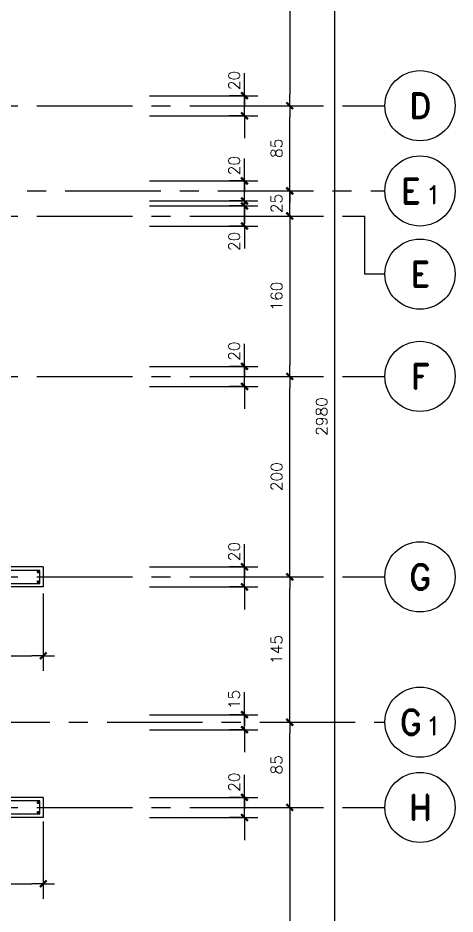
# Model space of a CAD drawing. Header units: millimetres. Extents: x -656862 to -653478, y 91928 to 96737.
# Drawn here: x -653915 to -653479, y 94341 to 95235 of the extents above; entities that cross this region are included whole.
import ezdxf
from ezdxf.enums import TextEntityAlignment as Align

# ---------------------------------------------------------------- set-up
doc = ezdxf.new("R2010")
doc.units = ezdxf.units.MM
doc.header["$LTSCALE"] = 30
doc.linetypes.add('CENTER', pattern=[50.8, 31.75, -6.35, 6.35, -6.35])
for name, color, linetype in [('A-LINEA 015', 6, 'Continuous'), ('COTAS', 5, 'Continuous'), ('Cotas2', 1, 'Continuous'), ('EJES', 1, 'CENTER'), ('MALLA', 1, 'Continuous'), ('MUROS', 5, 'Continuous')]:
    doc.layers.add(name, color=color, linetype=linetype)
doc.styles.add('ROMAND', font='romand')
doc.styles.add('ROMANS', font='romans')
doc.dimstyles.new('ING-50', dxfattribs={"dimscale": 5, "dimtxt": 2.25, "dimasz": 2.25, "dimexe": 3, "dimexo": 0, "dimgap": 1.5, "dimtad": 1, "dimdec": 1, "dimzin": 12, "dimdsep": 46, "dimtxsty": 'ROMANS', "dimblk1": 'TICK1', "dimblk2": 'TICK1', "dimsah": 1, "dimcen": 0.09, "dimclrd": 2, "dimclre": 1, "dimclrt": 3, "dimadec": 1, "dimazin": 3, "dimtfac": 1, "dimtdec": 1, "dimtix": 1, "dimtmove": 2, "dimatfit": 3, "dimfxl": 3, "dimtolj": 1, "dimtzin": 12, "dimarcsym": 0})

# ---------------------------------------------------------------- blocks, each defined once
blk = doc.blocks.new('EJE-1')
at = {"color": 3, "linetype": 'Continuous'}
blk.add_circle((0, 0), 35, dxfattribs=at)
at = {"color": 5, "linetype": 'Continuous', "style": 'ROMAND'}
blk.add_attdef('0', text='', height=25, dxfattribs=at).set_placement((0.23, 0), align=Align.MIDDLE)
blk = doc.blocks.new('TICK1')
at = {"color": 2}
for points in [[(0, 0), (-1, 0)], [(0, 0), (1, 0)]]:
    blk.add_lwpolyline(points, dxfattribs=at)
at = {"color": 2, "const_width": 0.2}
blk.add_lwpolyline([(-0.3, -0.3), (0.3, 0.3)], dxfattribs=at)
blk = doc.blocks.new('*D27')
at = {"layer": 'COTAS', "color": 1, "lineweight": -2}
for p, q in [((-653648.21, 95377.45), (-653628.71, 95377.45)), ((-653648.21, 95147.45), (-653628.71, 95147.45))]:
    blk.add_line(p, q, dxfattribs=at)
at = {"layer": 'COTAS', "color": 2, "lineweight": -2}
blk.add_line((-653643.71, 95366.2), (-653643.71, 95158.7), dxfattribs=at)
at = {"layer": 'Defpoints', "color": 0}
for p in [(-653648.21, 95377.45), (-653648.21, 95147.45), (-653643.71, 95147.45)]:
    blk.add_point(p, dxfattribs=at)
at = {"layer": 'COTAS', "color": 2, "lineweight": -2, "xscale": 11.25, "yscale": 11.25, "zscale": 11.25}
for p, rotation in [((-653643.71, 95377.45), 90), ((-653643.71, 95147.45), 270)]:
    blk.add_blockref('TICK1', p, dxfattribs=dict(at, rotation=rotation))
at = {"layer": 'COTAS', "color": 3, "insert": (-653656.84, 95262.45), "char_height": 11.25, "attachment_point": 5, "rotation": 90, "style": 'ROMANS'}
blk.add_mtext('\\A1;230', dxfattribs=at)
blk = doc.blocks.new('*D28')
at = {"layer": 'COTAS', "color": 2, "lineweight": -2}
for p, q in [((-653643.71, 95073.7), (-653643.71, 95084.95)), ((-653643.71, 95037.45), (-653643.71, 95062.45)), ((-653643.71, 95026.2), (-653643.71, 95014.95))]:
    blk.add_line(p, q, dxfattribs=at)
at = {"layer": 'COTAS', "color": 1, "lineweight": -2}
for p, q in [((-653648.21, 95062.45), (-653628.71, 95062.45)), ((-653648.21, 95037.45), (-653628.71, 95037.45))]:
    blk.add_line(p, q, dxfattribs=at)
at = {"layer": 'Defpoints', "color": 0}
for p in [(-653648.21, 95062.45), (-653643.71, 95062.45), (-653648.21, 95037.45)]:
    blk.add_point(p, dxfattribs=at)
at = {"layer": 'COTAS', "color": 2, "lineweight": -2, "xscale": 11.25, "yscale": 11.25, "zscale": 11.25}
for p, rotation in [((-653643.71, 95062.45), 270), ((-653643.71, 95037.45), 90)]:
    blk.add_blockref('TICK1', p, dxfattribs=dict(at, rotation=rotation))
at = {"layer": 'COTAS', "color": 3, "insert": (-653656.84, 95049.95), "char_height": 11.25, "attachment_point": 5, "rotation": 90, "style": 'ROMANS'}
blk.add_mtext('\\A1;25', dxfattribs=at)
blk = doc.blocks.new('*D29')
at = {"layer": 'COTAS', "color": 1, "lineweight": -2}
for p, q in [((-653648.21, 95037.45), (-653628.71, 95037.45)), ((-653648.21, 94877.45), (-653628.71, 94877.45))]:
    blk.add_line(p, q, dxfattribs=at)
at = {"layer": 'COTAS', "color": 2, "lineweight": -2}
blk.add_line((-653643.71, 95026.2), (-653643.71, 94888.7), dxfattribs=at)
at = {"layer": 'Defpoints', "color": 0}
for p in [(-653648.21, 95037.45), (-653648.21, 94877.45), (-653643.71, 94877.45)]:
    blk.add_point(p, dxfattribs=at)
at = {"layer": 'COTAS', "color": 2, "lineweight": -2, "xscale": 11.25, "yscale": 11.25, "zscale": 11.25}
for p, rotation in [((-653643.71, 95037.45), 90), ((-653643.71, 94877.45), 270)]:
    blk.add_blockref('TICK1', p, dxfattribs=dict(at, rotation=rotation))
at = {"layer": 'COTAS', "color": 3, "insert": (-653656.84, 94957.45), "char_height": 11.25, "attachment_point": 5, "rotation": 90, "style": 'ROMANS'}
blk.add_mtext('\\A1;160', dxfattribs=at)
blk = doc.blocks.new('*D30')
at = {"layer": 'COTAS', "color": 1, "lineweight": -2}
for p, q in [((-653648.21, 94877.45), (-653628.71, 94877.45)), ((-653648.21, 94677.45), (-653628.71, 94677.45))]:
    blk.add_line(p, q, dxfattribs=at)
at = {"layer": 'COTAS', "color": 2, "lineweight": -2}
blk.add_line((-653643.71, 94688.7), (-653643.71, 94866.2), dxfattribs=at)
at = {"layer": 'Defpoints', "color": 0}
for p in [(-653648.21, 94877.45), (-653643.71, 94877.45), (-653648.21, 94677.45)]:
    blk.add_point(p, dxfattribs=at)
at = {"layer": 'COTAS', "color": 2, "lineweight": -2, "xscale": 11.25, "yscale": 11.25, "zscale": 11.25}
for p, rotation in [((-653643.71, 94877.45), 90), ((-653643.71, 94677.45), 270)]:
    blk.add_blockref('TICK1', p, dxfattribs=dict(at, rotation=rotation))
at = {"layer": 'COTAS', "color": 3, "insert": (-653656.84, 94777.45), "char_height": 11.25, "attachment_point": 5, "rotation": 90, "style": 'ROMANS'}
blk.add_mtext('\\A1;200', dxfattribs=at)
blk = doc.blocks.new('*D31')
at = {"layer": 'COTAS', "color": 1, "lineweight": -2}
for p, q in [((-653648.21, 94532.45), (-653628.71, 94532.45)), ((-653648.21, 94447.45), (-653628.71, 94447.45))]:
    blk.add_line(p, q, dxfattribs=at)
at = {"layer": 'COTAS', "color": 2, "lineweight": -2}
blk.add_line((-653643.71, 94458.7), (-653643.71, 94521.2), dxfattribs=at)
at = {"layer": 'Defpoints', "color": 0}
for p in [(-653648.21, 94532.45), (-653643.71, 94532.45), (-653648.21, 94447.45)]:
    blk.add_point(p, dxfattribs=at)
at = {"layer": 'COTAS', "color": 2, "lineweight": -2, "xscale": 11.25, "yscale": 11.25, "zscale": 11.25}
for p, rotation in [((-653643.71, 94532.45), 90), ((-653643.71, 94447.45), 270)]:
    blk.add_blockref('TICK1', p, dxfattribs=dict(at, rotation=rotation))
at = {"layer": 'COTAS', "color": 3, "insert": (-653656.84, 94489.95), "char_height": 11.25, "attachment_point": 5, "rotation": 90, "style": 'ROMANS'}
blk.add_mtext('\\A1;85', dxfattribs=at)
blk = doc.blocks.new('*D32')
at = {"layer": 'COTAS', "color": 1, "lineweight": -2}
for p, q in [((-653648.21, 94447.45), (-653628.71, 94447.45)), ((-653648.21, 94097.45), (-653628.71, 94097.45))]:
    blk.add_line(p, q, dxfattribs=at)
at = {"layer": 'COTAS', "color": 2, "lineweight": -2}
blk.add_line((-653643.71, 94436.2), (-653643.71, 94108.7), dxfattribs=at)
at = {"layer": 'Defpoints', "color": 0}
for p in [(-653648.21, 94447.45), (-653648.21, 94097.45), (-653643.71, 94097.45)]:
    blk.add_point(p, dxfattribs=at)
at = {"layer": 'COTAS', "color": 2, "lineweight": -2, "xscale": 11.25, "yscale": 11.25, "zscale": 11.25}
for p, rotation in [((-653643.71, 94447.45), 90), ((-653643.71, 94097.45), 270)]:
    blk.add_blockref('TICK1', p, dxfattribs=dict(at, rotation=rotation))
at = {"layer": 'COTAS', "color": 3, "insert": (-653656.84, 94272.45), "char_height": 11.25, "attachment_point": 5, "rotation": 90, "style": 'ROMANS'}
blk.add_mtext('\\A1;350', dxfattribs=at)
blk = doc.blocks.new('*D34')
at = {"layer": 'COTAS', "color": 1, "lineweight": -2}
for p, q in [((-653603.21, 96327.45), (-653583.71, 96327.45)), ((-653603.21, 93347.45), (-653583.71, 93347.45))]:
    blk.add_line(p, q, dxfattribs=at)
at = {"layer": 'COTAS', "color": 2, "lineweight": -2}
blk.add_line((-653598.71, 93358.7), (-653598.71, 96316.2), dxfattribs=at)
at = {"layer": 'Defpoints', "color": 0}
for p in [(-653603.21, 96327.45), (-653598.71, 96327.45), (-653603.21, 93347.45)]:
    blk.add_point(p, dxfattribs=at)
at = {"layer": 'COTAS', "color": 2, "lineweight": -2, "xscale": 11.25, "yscale": 11.25, "zscale": 11.25}
for p, rotation in [((-653598.71, 96327.45), 90), ((-653598.71, 93347.45), 270)]:
    blk.add_blockref('TICK1', p, dxfattribs=dict(at, rotation=rotation))
at = {"layer": 'COTAS', "color": 3, "insert": (-653611.84, 94837.45), "char_height": 11.25, "attachment_point": 5, "rotation": 90, "style": 'ROMANS'}
blk.add_mtext('\\A1;2980', dxfattribs=at)
blk = doc.blocks.new('eje-3')
at = {"color": 3, "linetype": 'Continuous'}
blk.add_circle((0, 0), 35, dxfattribs=at)
at = {"color": 5, "linetype": 'Continuous', "style": 'ROMAND'}
for height, p in [(25, (-9.19, 0)), (18, (13.69, -3.58))]:
    blk.add_attdef('0', text='', height=height, dxfattribs=at).set_placement(p, align=Align.MIDDLE)
blk = doc.blocks.new('*D113')
at = {"layer": 'COTAS', "color": 2, "lineweight": -2}
for p, q in [((-653688.87, 95168.7), (-653688.87, 95179.95)), ((-653688.87, 95137.45), (-653688.87, 95157.45)), ((-653688.87, 95126.2), (-653688.87, 95114.95))]:
    blk.add_line(p, q, dxfattribs=at)
at = {"layer": 'COTAS', "color": 1, "lineweight": -2}
for p, q in [((-653688.71, 95157.45), (-653703.87, 95157.45)), ((-653688.87, 95137.45), (-653703.87, 95137.45))]:
    blk.add_line(p, q, dxfattribs=at)
at = {"layer": 'Defpoints', "color": 0}
for p in [(-653688.87, 95157.45), (-653688.71, 95157.45), (-653688.87, 95137.45)]:
    blk.add_point(p, dxfattribs=at)
at = {"layer": 'COTAS', "color": 2, "lineweight": -2, "xscale": 11.25, "yscale": 11.25, "zscale": 11.25}
for p, rotation in [((-653688.87, 95157.45), 270), ((-653688.87, 95137.45), 90)]:
    blk.add_blockref('TICK1', p, dxfattribs=dict(at, rotation=rotation))
at = {"layer": 'COTAS', "color": 3, "insert": (-653699.16, 95172.66), "char_height": 11.25, "attachment_point": 5, "rotation": 90, "style": 'ROMANS'}
blk.add_mtext('\\A1;20', dxfattribs=at)
blk = doc.blocks.new('*D114')
at = {"layer": 'COTAS', "color": 2, "lineweight": -2}
for p, q in [((-653688.87, 95083.7), (-653688.87, 95094.95)), ((-653688.87, 95052.45), (-653688.87, 95072.45)), ((-653688.87, 95041.2), (-653688.87, 95029.95))]:
    blk.add_line(p, q, dxfattribs=at)
at = {"layer": 'COTAS', "color": 1, "lineweight": -2}
for p, q in [((-653688.71, 95072.45), (-653703.87, 95072.45)), ((-653688.87, 95052.45), (-653703.87, 95052.45))]:
    blk.add_line(p, q, dxfattribs=at)
at = {"layer": 'Defpoints', "color": 0}
for p in [(-653688.87, 95072.45), (-653688.71, 95072.45), (-653688.87, 95052.45)]:
    blk.add_point(p, dxfattribs=at)
at = {"layer": 'COTAS', "color": 2, "lineweight": -2, "xscale": 11.25, "yscale": 11.25, "zscale": 11.25}
for p, rotation in [((-653688.87, 95072.45), 270), ((-653688.87, 95052.45), 90)]:
    blk.add_blockref('TICK1', p, dxfattribs=dict(at, rotation=rotation))
at = {"layer": 'COTAS', "color": 3, "insert": (-653699.16, 95087.66), "char_height": 11.25, "attachment_point": 5, "rotation": 90, "style": 'ROMANS'}
blk.add_mtext('\\A1;20', dxfattribs=at)
blk = doc.blocks.new('*D115')
at = {"layer": 'COTAS', "color": 2, "lineweight": -2}
for p, q in [((-653688.87, 95058.7), (-653688.87, 95069.95)), ((-653688.87, 95027.45), (-653688.87, 95047.45)), ((-653688.87, 95016.2), (-653688.87, 95004.95))]:
    blk.add_line(p, q, dxfattribs=at)
at = {"layer": 'COTAS', "color": 1, "lineweight": -2}
for p, q in [((-653688.71, 95047.45), (-653703.87, 95047.45)), ((-653688.87, 95027.45), (-653703.87, 95027.45))]:
    blk.add_line(p, q, dxfattribs=at)
at = {"layer": 'Defpoints', "color": 0}
for p in [(-653688.87, 95047.45), (-653688.71, 95047.45), (-653688.87, 95027.45)]:
    blk.add_point(p, dxfattribs=at)
at = {"layer": 'COTAS', "color": 2, "lineweight": -2, "xscale": 11.25, "yscale": 11.25, "zscale": 11.25}
for p, rotation in [((-653688.87, 95047.45), 270), ((-653688.87, 95027.45), 90)]:
    blk.add_blockref('TICK1', p, dxfattribs=dict(at, rotation=rotation))
at = {"layer": 'COTAS', "color": 3, "insert": (-653699.16, 95012.07), "char_height": 11.25, "attachment_point": 5, "rotation": 90, "style": 'ROMANS'}
blk.add_mtext('\\A1;20', dxfattribs=at)
blk = doc.blocks.new('*D116')
at = {"layer": 'COTAS', "color": 2, "lineweight": -2}
for p, q in [((-653688.87, 94698.7), (-653688.87, 94709.95)), ((-653688.87, 94667.45), (-653688.87, 94687.45)), ((-653688.87, 94656.2), (-653688.87, 94644.95))]:
    blk.add_line(p, q, dxfattribs=at)
at = {"layer": 'COTAS', "color": 1, "lineweight": -2}
for p, q in [((-653688.71, 94687.45), (-653703.87, 94687.45)), ((-653688.87, 94667.45), (-653703.87, 94667.45))]:
    blk.add_line(p, q, dxfattribs=at)
at = {"layer": 'Defpoints', "color": 0}
for p in [(-653688.87, 94687.45), (-653688.71, 94687.45), (-653688.87, 94667.45)]:
    blk.add_point(p, dxfattribs=at)
at = {"layer": 'COTAS', "color": 2, "lineweight": -2, "xscale": 11.25, "yscale": 11.25, "zscale": 11.25}
for p, rotation in [((-653688.87, 94687.45), 270), ((-653688.87, 94667.45), 90)]:
    blk.add_blockref('TICK1', p, dxfattribs=dict(at, rotation=rotation))
at = {"layer": 'COTAS', "color": 3, "insert": (-653699.16, 94702.66), "char_height": 11.25, "attachment_point": 5, "rotation": 90, "style": 'ROMANS'}
blk.add_mtext('\\A1;20', dxfattribs=at)
blk = doc.blocks.new('*D117')
at = {"layer": 'COTAS', "color": 2, "lineweight": -2}
for p, q in [((-653688.87, 94468.7), (-653688.87, 94479.95)), ((-653688.87, 94437.45), (-653688.87, 94457.45)), ((-653688.87, 94426.2), (-653688.87, 94414.95))]:
    blk.add_line(p, q, dxfattribs=at)
at = {"layer": 'COTAS', "color": 1, "lineweight": -2}
for p, q in [((-653688.71, 94457.45), (-653703.87, 94457.45)), ((-653688.87, 94437.45), (-653703.87, 94437.45))]:
    blk.add_line(p, q, dxfattribs=at)
at = {"layer": 'Defpoints', "color": 0}
for p in [(-653688.87, 94457.45), (-653688.71, 94457.45), (-653688.87, 94437.45)]:
    blk.add_point(p, dxfattribs=at)
at = {"layer": 'COTAS', "color": 2, "lineweight": -2, "xscale": 11.25, "yscale": 11.25, "zscale": 11.25}
for p, rotation in [((-653688.87, 94457.45), 270), ((-653688.87, 94437.45), 90)]:
    blk.add_blockref('TICK1', p, dxfattribs=dict(at, rotation=rotation))
at = {"layer": 'COTAS', "color": 3, "insert": (-653699.16, 94472.66), "char_height": 11.25, "attachment_point": 5, "rotation": 90, "style": 'ROMANS'}
blk.add_mtext('\\A1;20', dxfattribs=at)
blk = doc.blocks.new('*D141')
at = {"layer": 'COTAS', "color": 2, "lineweight": -2}
for p, q in [((-653688.87, 94898.7), (-653688.87, 94909.95)), ((-653688.87, 94867.45), (-653688.87, 94887.45)), ((-653688.87, 94856.2), (-653688.87, 94844.95))]:
    blk.add_line(p, q, dxfattribs=at)
at = {"layer": 'COTAS', "color": 1, "lineweight": -2}
for p, q in [((-653688.71, 94887.45), (-653703.87, 94887.45)), ((-653688.87, 94867.45), (-653703.87, 94867.45))]:
    blk.add_line(p, q, dxfattribs=at)
at = {"layer": 'Defpoints', "color": 0}
for p in [(-653688.87, 94887.45), (-653688.71, 94887.45), (-653688.87, 94867.45)]:
    blk.add_point(p, dxfattribs=at)
at = {"layer": 'COTAS', "color": 2, "lineweight": -2, "xscale": 11.25, "yscale": 11.25, "zscale": 11.25}
for p, rotation in [((-653688.87, 94887.45), 270), ((-653688.87, 94867.45), 90)]:
    blk.add_blockref('TICK1', p, dxfattribs=dict(at, rotation=rotation))
at = {"layer": 'COTAS', "color": 3, "insert": (-653699.16, 94902.66), "char_height": 11.25, "attachment_point": 5, "rotation": 90, "style": 'ROMANS'}
blk.add_mtext('\\A1;20', dxfattribs=at)
blk = doc.blocks.new('*D145')
at = {"layer": 'COTAS', "color": 1, "lineweight": -2}
for p, q in [((-653889.71, 94433.41), (-653889.71, 94356.33)), ((-654114.71, 94386.8), (-654114.71, 94356.33))]:
    blk.add_line(p, q, dxfattribs=at)
at = {"layer": 'COTAS', "color": 2, "lineweight": -2}
blk.add_line((-654103.46, 94371.33), (-653900.96, 94371.33), dxfattribs=at)
at = {"layer": 'Defpoints', "color": 0}
for p in [(-653889.71, 94433.41), (-654114.71, 94386.8), (-653889.71, 94371.33)]:
    blk.add_point(p, dxfattribs=at)
at = {"layer": 'COTAS', "color": 2, "lineweight": -2, "xscale": 11.25, "yscale": 11.25, "zscale": 11.25, "rotation": 180}
blk.add_blockref('TICK1', (-654114.71, 94371.33), dxfattribs=at)
at = {"layer": 'COTAS', "color": 2, "lineweight": -2, "xscale": 11.25, "yscale": 11.25, "zscale": 11.25}
blk.add_blockref('TICK1', (-653889.71, 94371.33), dxfattribs=at)
at = {"layer": 'COTAS', "color": 3, "insert": (-654002.21, 94384.46), "char_height": 11.25, "attachment_point": 5, "style": 'ROMANS'}
blk.add_mtext('\\A1;225', dxfattribs=at)
blk = doc.blocks.new('*D219')
at = {"layer": 'COTAS', "color": 1, "lineweight": -2}
for p, q in [((-653648.21, 94677.45), (-653628.71, 94677.45)), ((-653648.21, 94532.45), (-653628.71, 94532.45))]:
    blk.add_line(p, q, dxfattribs=at)
at = {"layer": 'COTAS', "color": 2, "lineweight": -2}
blk.add_line((-653643.71, 94543.7), (-653643.71, 94666.2), dxfattribs=at)
at = {"layer": 'Defpoints', "color": 0}
for p in [(-653648.21, 94677.45), (-653643.71, 94677.45), (-653648.21, 94532.45)]:
    blk.add_point(p, dxfattribs=at)
at = {"layer": 'COTAS', "color": 2, "lineweight": -2, "xscale": 11.25, "yscale": 11.25, "zscale": 11.25}
for p, rotation in [((-653643.71, 94677.45), 90), ((-653643.71, 94532.45), 270)]:
    blk.add_blockref('TICK1', p, dxfattribs=dict(at, rotation=rotation))
at = {"layer": 'COTAS', "color": 3, "insert": (-653656.84, 94604.95), "char_height": 11.25, "attachment_point": 5, "rotation": 90, "style": 'ROMANS'}
blk.add_mtext('\\A1;145', dxfattribs=at)
blk = doc.blocks.new('*D220')
at = {"layer": 'COTAS', "color": 2, "lineweight": -2}
for p, q in [((-653688.87, 94551.2), (-653688.87, 94562.45)), ((-653688.87, 94524.95), (-653688.87, 94539.95)), ((-653688.87, 94513.7), (-653688.87, 94502.45))]:
    blk.add_line(p, q, dxfattribs=at)
at = {"layer": 'COTAS', "color": 1, "lineweight": -2}
for p, q in [((-653688.71, 94539.95), (-653703.87, 94539.95)), ((-653688.87, 94524.95), (-653703.87, 94524.95))]:
    blk.add_line(p, q, dxfattribs=at)
at = {"layer": 'Defpoints', "color": 0}
for p in [(-653688.87, 94539.95), (-653688.71, 94539.95), (-653688.87, 94524.95)]:
    blk.add_point(p, dxfattribs=at)
at = {"layer": 'COTAS', "color": 2, "lineweight": -2, "xscale": 11.25, "yscale": 11.25, "zscale": 11.25}
for p, rotation in [((-653688.87, 94539.95), 270), ((-653688.87, 94524.95), 90)]:
    blk.add_blockref('TICK1', p, dxfattribs=dict(at, rotation=rotation))
at = {"layer": 'COTAS', "color": 3, "insert": (-653699.16, 94555.16), "char_height": 11.25, "attachment_point": 5, "rotation": 90, "style": 'ROMANS'}
blk.add_mtext('\\A1;15', dxfattribs=at)
blk = doc.blocks.new('*D239')
at = {"layer": 'COTAS', "color": 1, "lineweight": -2}
for p, q in [((-653889.71, 94660.81), (-653889.71, 94583.73)), ((-654114.71, 94614.2), (-654114.71, 94583.73))]:
    blk.add_line(p, q, dxfattribs=at)
at = {"layer": 'COTAS', "color": 2, "lineweight": -2}
blk.add_line((-654103.46, 94598.73), (-653900.96, 94598.73), dxfattribs=at)
at = {"layer": 'Defpoints', "color": 0}
for p in [(-653889.71, 94660.81), (-654114.71, 94614.2), (-653889.71, 94598.73)]:
    blk.add_point(p, dxfattribs=at)
at = {"layer": 'COTAS', "color": 2, "lineweight": -2, "xscale": 11.25, "yscale": 11.25, "zscale": 11.25, "rotation": 180}
blk.add_blockref('TICK1', (-654114.71, 94598.73), dxfattribs=at)
at = {"layer": 'COTAS', "color": 2, "lineweight": -2, "xscale": 11.25, "yscale": 11.25, "zscale": 11.25}
blk.add_blockref('TICK1', (-653889.71, 94598.73), dxfattribs=at)
at = {"layer": 'COTAS', "color": 3, "insert": (-654002.21, 94611.86), "char_height": 11.25, "attachment_point": 5, "style": 'ROMANS'}
blk.add_mtext('\\A1;225', dxfattribs=at)
blk = doc.blocks.new('*D248')
at = {"layer": 'COTAS', "color": 1, "lineweight": -2}
for p, q in [((-653648.21, 95147.45), (-653628.71, 95147.45)), ((-653648.21, 95062.45), (-653628.71, 95062.45))]:
    blk.add_line(p, q, dxfattribs=at)
at = {"layer": 'COTAS', "color": 2, "lineweight": -2}
blk.add_line((-653643.71, 95073.7), (-653643.71, 95136.2), dxfattribs=at)
at = {"layer": 'Defpoints', "color": 0}
for p in [(-653648.21, 95147.45), (-653643.71, 95147.45), (-653648.21, 95062.45)]:
    blk.add_point(p, dxfattribs=at)
at = {"layer": 'COTAS', "color": 2, "lineweight": -2, "xscale": 11.25, "yscale": 11.25, "zscale": 11.25}
for p, rotation in [((-653643.71, 95147.45), 90), ((-653643.71, 95062.45), 270)]:
    blk.add_blockref('TICK1', p, dxfattribs=dict(at, rotation=rotation))
at = {"layer": 'COTAS', "color": 3, "insert": (-653656.84, 95104.95), "char_height": 11.25, "attachment_point": 5, "rotation": 90, "style": 'ROMANS'}
blk.add_mtext('\\A1;85', dxfattribs=at)

msp = doc.modelspace()

# ---------------------------------------------------------------- linework, layer by layer
at = {"layer": 'Cotas2'}
for p, q in [((-653783.715, 95157.452), (-653675.719, 95157.452)), ((-653783.715, 95137.452), (-653675.719, 95137.452)), ((-653783.715, 95072.452), (-653675.719, 95072.452)), ((-653783.715, 95052.452), (-653675.719, 95052.452)), ((-653783.715, 95047.452), (-653675.719, 95047.452)), ((-653783.715, 95027.452), (-653675.719, 95027.452)), ((-653783.715, 94887.452), (-653675.719, 94887.452)), ((-653783.715, 94867.452), (-653675.719, 94867.452)), ((-653783.715, 94687.452), (-653675.719, 94687.452)), ((-653783.715, 94667.452), (-653675.719, 94667.452)), ((-653783.715, 94539.952), (-653675.719, 94539.952)), ((-653783.715, 94524.952), (-653675.719, 94524.952)), ((-653783.715, 94457.452), (-653675.719, 94457.452)), ((-653783.715, 94437.452), (-653675.719, 94437.452))]:
    msp.add_line(p, q, dxfattribs=at)
at = {"layer": 'EJES', "ltscale": 0.1}
for p, q in [((-656791.536, 95147.452), (-653548.715, 95147.452)), ((-654629.734, 95062.452), (-653548.715, 95062.452)), ((-656791.536, 95037.452), (-653568.714, 95037.452)), ((-653568.714, 94979.47), (-653568.714, 95037.452)), ((-653548.944, 94979.47), (-653568.714, 94979.47)), ((-656791.536, 94877.452), (-653548.715, 94877.452)), ((-656791.536, 94677.452), (-653548.715, 94677.452)), ((-654435.626, 94532.452), (-653548.715, 94532.452)), ((-656791.536, 94447.452), (-653548.715, 94447.452))]:
    msp.add_line(p, q, dxfattribs=at)
at = {"layer": 'MALLA', "ltscale": 0.5}
for p, q in [((-653893.215, 94683.952), (-654123.715, 94683.952)), ((-653893.215, 94670.952), (-653893.215, 94683.952)), ((-654123.715, 94670.952), (-653893.215, 94670.952)), ((-653893.215, 94453.952), (-654434.215, 94453.952)), ((-653893.215, 94440.952), (-653893.215, 94453.952)), ((-654434.215, 94440.952), (-653893.215, 94440.952))]:
    msp.add_line(p, q, dxfattribs=at)
at = {"layer": 'MALLA', "ltscale": 0.5, "const_width": 1.5}
for points in [[(-653895.556, 94682.361, 1), (-653894.056, 94682.361, 1)], [(-653895.556, 94682.361, 1), (-653894.056, 94682.361, 1)], [(-653895.556, 94672.543, 1), (-653894.056, 94672.543, 1)], [(-653895.556, 94452.361, 1), (-653894.056, 94452.361, 1)], [(-653895.556, 94452.361, 1), (-653894.056, 94452.361, 1)], [(-653895.556, 94442.543, 1), (-653894.056, 94442.543, 1)]]:
    msp.add_lwpolyline(points, format="xyb", close=True, dxfattribs=at)
at = {"layer": 'MUROS', "ltscale": 0.5}
for p, q in [((-653889.715, 94687.452), (-654102.215, 94687.452)), ((-653889.715, 94687.452), (-653889.715, 94667.452)), ((-653889.715, 94457.452), (-654102.215, 94457.452)), ((-653889.715, 94457.452), (-653889.715, 94437.452))]:
    msp.add_line(p, q, dxfattribs=at)
at = {"layer": 'MUROS'}
for p, q in [((-653889.715, 94667.452), (-654102.215, 94667.452)), ((-653889.715, 94437.452), (-654102.215, 94437.452))]:
    msp.add_line(p, q, dxfattribs=at)

# ---------------------------------------------------------------- block references
at = {"layer": 'A-LINEA 015', "ltscale": 0.5}
for p, values in [((-653513.715, 95147.452), {'0': 'D'}), ((-653513.715, 94979.47), {'0': 'E'}), ((-653513.715, 94877.452), {'0': 'F'}), ((-653513.715, 94677.452), {'0': 'G'}), ((-653513.715, 94447.452), {'0': 'H'})]:
    msp.add_blockref('EJE-1', p, dxfattribs=at).add_auto_attribs(values)
at = {"layer": 'COTAS', "ltscale": 0.5}
ref = msp.add_blockref('eje-3', (-653513.715, 95062.452), dxfattribs=at)
ref.add_attrib('0', 'E', dxfattribs={"layer": '0', "color": 5, "linetype": 'Continuous', "height": 25, "style": 'ROMAND'}).set_placement((-653522.905, 95062.452), align=Align.MIDDLE)
ref.add_attrib('0', '1', dxfattribs={"layer": '0', "color": 5, "linetype": 'Continuous', "height": 18, "style": 'ROMAND'}).set_placement((-653500.028, 95058.87), align=Align.MIDDLE)
ref = msp.add_blockref('eje-3', (-653513.715, 94532.452), dxfattribs=at)
ref.add_attrib('0', 'G', dxfattribs={"layer": '0', "color": 5, "linetype": 'Continuous', "height": 25, "style": 'ROMAND'}).set_placement((-653522.905, 94532.452), align=Align.MIDDLE)
ref.add_attrib('0', '1', dxfattribs={"layer": '0', "color": 5, "linetype": 'Continuous', "height": 18, "style": 'ROMAND'}).set_placement((-653500.028, 94528.87), align=Align.MIDDLE)

# ---------------------------------------------------------------- dimensions: what is measured, and where the dimension line sits
at = {"layer": 'COTAS'}
for base, p1, p2, angle, picture, middle in [((-653598.715, 96327.452), (-653603.215, 93347.452), (-653603.215, 96327.452), 90, '*D34', (-653611.84, 94837.452)), ((-653643.715, 95147.452), (-653648.215, 95377.452), (-653648.215, 95147.452), 270, '*D27', (-653656.84, 95262.452)), ((-653643.715, 95147.452), (-653648.215, 95062.452), (-653648.215, 95147.452), 90, '*D248', (-653656.84, 95104.952)), ((-653643.715, 95062.452), (-653648.215, 95037.452), (-653648.215, 95062.452), 90, '*D28', (-653656.84, 95049.952)), ((-653643.715, 94877.452), (-653648.215, 95037.452), (-653648.215, 94877.452), 270, '*D29', (-653656.84, 94957.452)), ((-653643.715, 94877.452), (-653648.215, 94677.452), (-653648.215, 94877.452), 90, '*D30', (-653656.84, 94777.452)), ((-653643.715, 94677.452), (-653648.215, 94532.452), (-653648.215, 94677.452), 90, '*D219', (-653656.84, 94604.952)), ((-653643.715, 94532.452), (-653648.215, 94447.452), (-653648.215, 94532.452), 90, '*D31', (-653656.84, 94489.952)), ((-653643.715, 94097.452), (-653648.215, 94447.452), (-653648.215, 94097.452), 270, '*D32', (-653656.84, 94272.452))]:
    dim = msp.add_linear_dim(base=base, p1=p1, p2=p2, angle=angle, dimstyle='ING-50', dxfattribs=at)
    dim.commit()
    dim.dimension.update_dxf_attribs({"geometry": picture, "text_midpoint": middle})
for base, p1, p2, picture, middle in [((-653688.866, 95157.452), (-653688.866, 95137.452), (-653688.715, 95157.452), '*D113', (-653699.161, 95172.657)), ((-653688.866, 95072.452), (-653688.866, 95052.452), (-653688.715, 95072.452), '*D114', (-653699.161, 95087.657)), ((-653688.866, 95047.452), (-653688.866, 95027.452), (-653688.715, 95047.452), '*D115', (-653699.161, 95012.065)), ((-653688.866, 94887.452), (-653688.866, 94867.452), (-653688.715, 94887.452), '*D141', (-653699.161, 94902.657)), ((-653688.866, 94687.452), (-653688.866, 94667.452), (-653688.715, 94687.452), '*D116', (-653699.161, 94702.657)), ((-653688.866, 94539.952), (-653688.866, 94524.952), (-653688.715, 94539.952), '*D220', (-653699.161, 94555.157)), ((-653688.866, 94457.452), (-653688.866, 94437.452), (-653688.715, 94457.452), '*D117', (-653699.161, 94472.657))]:
    dim = msp.add_linear_dim(base=base, p1=p1, p2=p2, angle=90, dimstyle='ING-50', dxfattribs=at)
    dim.commit()
    dim.dimension.update_dxf_attribs({"geometry": picture, "text_midpoint": middle, "dimtype": 160})
for base, p1, p2, picture, middle in [((-653889.715, 94598.731), (-654114.715, 94614.196), (-653889.715, 94660.813), '*D239', (-654002.215, 94611.856)), ((-653889.715, 94371.332), (-654114.715, 94386.797), (-653889.715, 94433.414), '*D145', (-654002.215, 94384.457))]:
    dim = msp.add_linear_dim(base=base, p1=p1, p2=p2, dimstyle='ING-50', dxfattribs=at)
    dim.commit()
    dim.dimension.update_dxf_attribs({"geometry": picture, "text_midpoint": middle})

doc.saveas('drawing.dxf')
